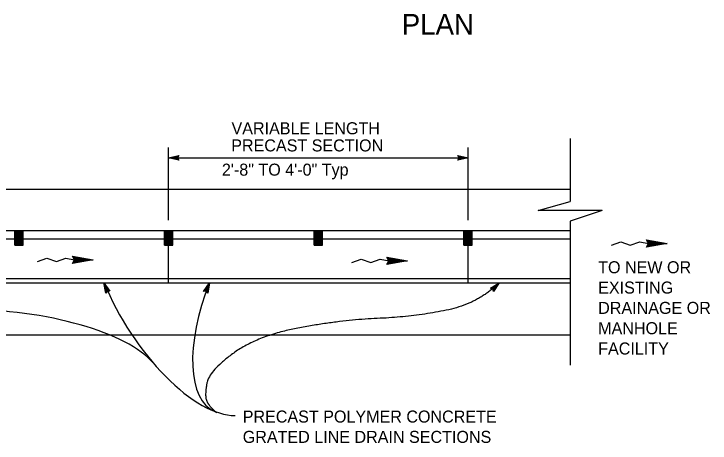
# Model space of a CAD drawing. Extents: x -893 to 867, y -474 to 712.
# Drawn here: x -406.1 to -1.1, y 139.7 to 389.1 of the extents above; entities that cross this region are included whole.
import ezdxf

# ---------------------------------------------------------------- set-up
doc = ezdxf.new("R2010")
doc.units = 0
for name, color, linetype in [('56 Stage 3 Anno', 7, 'Continuous'), ('57 Undefined', 7, 'Continuous'), ('60 Nongeo Data', 7, 'Continuous')]:
    doc.layers.add(name, color=color, linetype=linetype)

msp = doc.modelspace()

# ---------------------------------------------------------------- linework, layer by layer
at = {"layer": '56 Stage 3 Anno'}
for p, q in [((-82.55, 316.74), (-82.55, 280.14)), ((-316.1, 269.21), (-316.1, 311.56)), ((-141.86, 269.21), (-141.86, 311.56)), ((-316.1, 305.51), (-310.1, 306.84)), ((-316.1, 305.51), (-141.86, 305.51)), ((-310.1, 304.17), (-316.1, 305.51)), ((-316.1, 305.51), (-316.1, 305.51)), ((-310.32, 304.53), (-314.72, 305.51)), ((-314.71, 305.52), (-310.34, 306.48)), ((-313.34, 305.51), (-310.51, 306.14)), ((-310.55, 304.89), (-313.34, 305.51)), ((-311.96, 305.51), (-310.75, 305.78)), ((-310.73, 305.24), (-311.96, 305.51)), ((-310.1, 306.84), (-310.9, 305.51)), ((-310.9, 305.51), (-310.1, 304.17)), ((-310.1, 306.84), (-310.1, 306.84)), ((-310.1, 304.17), (-310.1, 304.17)), ((-147.06, 305.51), (-147.86, 306.85)), ((-147.86, 306.85), (-147.86, 306.85)), ((-147.86, 306.85), (-141.86, 305.51)), ((-141.86, 305.51), (-147.86, 304.18)), ((-147.86, 304.18), (-147.06, 305.51)), ((-147.86, 304.18), (-147.86, 304.18)), ((-147.64, 306.5), (-143.24, 305.51)), ((-143.25, 305.51), (-147.63, 304.54)), ((-144.62, 305.52), (-147.45, 304.89)), ((-147.41, 306.14), (-144.62, 305.52)), ((-147.23, 305.79), (-146, 305.52)), ((-146, 305.52), (-147.21, 305.25)), ((-141.86, 305.51), (-141.86, 305.51)), ((-101.06, 274.78), (-82.55, 280.14)), ((-63.97, 274.78), (-101.06, 274.78)), ((-63.97, 274.78), (-82.55, 268.75)), ((-82.55, 268.75), (-82.55, 184.97)), ((-352.67, 226.86), (-353.75, 232.91)), ((-353.75, 232.91), (-353.75, 232.91)), ((-353.75, 232.91), (-350.2, 227.89)), ((-352.42, 227.19), (-353.22, 231.64)), ((-353.21, 231.63), (-350.63, 227.97)), ((-295.79, 227.82), (-292.33, 232.91)), ((-295.38, 227.89), (-292.84, 231.63)), ((-292.84, 231.61), (-293.56, 227.19)), ((-292.33, 232.91), (-293.31, 226.84)), ((-292.33, 232.91), (-292.33, 232.91)), ((-352.18, 227.55), (-352.68, 230.36)), ((-352.68, 230.36), (-351.02, 228)), ((-351.74, 228.11), (-352.67, 226.86)), ((-352.67, 226.86), (-352.67, 226.86)), ((-351.93, 227.84), (-352.15, 229.08)), ((-352.15, 229.08), (-351.44, 228.07)), ((-350.2, 227.89), (-351.74, 228.11)), ((-350.2, 227.89), (-350.2, 227.89)), ((-294.25, 228.07), (-295.79, 227.82)), ((-295.79, 227.82), (-295.79, 227.82)), ((-294.96, 227.98), (-293.35, 230.34)), ((-294.57, 228.02), (-293.86, 229.06)), ((-293.31, 226.84), (-294.25, 228.07)), ((-293.86, 229.06), (-294.06, 227.83)), ((-293.35, 230.34), (-293.81, 227.48)), ((-293.31, 226.84), (-293.31, 226.84))]:
    msp.add_line(p, q, dxfattribs=at)
msp.add_lwpolyline([(-128.88, 229.65), (-123.78, 232.91), (-127.01, 227.8), (-127.11, 228.19), (-124.74, 231.94), (-128.48, 229.56), (-128.09, 229.46), (-125.7, 230.98), (-127.21, 228.59), (-127.31, 228.99), (-126.66, 230.02), (-127.69, 229.36), (-127.39, 229.28), (-127.01, 227.8), (-127.39, 229.28)], close=True, dxfattribs=at)
for centre, major_axis, ratio, start_param, end_param in [((-310.45, 229.09), (-42.57, 70.91), 0.446947, 1.25664, 2.881263), ((-260.03, 225.56), (29.69, 67.26), 0.443916, 1.65682, 3.161466), ((-418.71, 181.45), (-98.31, 7.29), 0.358669, 3.474756, 4.91052)]:
    msp.add_ellipse(centre, major_axis=major_axis, ratio=ratio, start_param=start_param, end_param=end_param, dxfattribs=at)
msp.add_open_spline([(-123.78, 232.91), (-136.06, 220.58), (-174.13, 212.96), (-214.82, 211.3), (-264.08, 202.25), (-292.39, 181.79), (-295.25, 167.27), (-292.63, 161.09), (-288.11, 157.28)], degree=2, dxfattribs=at)
at = {"layer": '60 Nongeo Data'}
for p, q in [((-748.09, 287.36), (-82.55, 287.36)), ((-748.09, 263.16), (-82.55, 263.16)), ((-405.64, 254.69), (-405.64, 263.16)), ((-405.52, 254.69), (-405.52, 263.16)), ((-405.4, 254.69), (-405.4, 263.16)), ((-405.28, 254.69), (-405.28, 263.16)), ((-405.16, 254.69), (-405.16, 263.16)), ((-405.04, 254.69), (-405.04, 263.16)), ((-404.92, 254.69), (-404.92, 263.16)), ((-404.8, 254.69), (-404.8, 263.16)), ((-404.67, 254.69), (-404.67, 263.16)), ((-404.55, 254.69), (-404.55, 263.16)), ((-404.43, 254.69), (-404.43, 263.16)), ((-404.31, 254.69), (-404.31, 263.16)), ((-404.19, 254.69), (-404.19, 263.16)), ((-404.07, 254.69), (-404.07, 263.16)), ((-403.95, 254.69), (-403.95, 263.16)), ((-403.83, 254.69), (-403.83, 263.16)), ((-403.71, 254.69), (-403.71, 263.16)), ((-403.59, 254.69), (-403.59, 263.16)), ((-403.47, 254.69), (-403.47, 263.16)), ((-403.34, 254.69), (-403.34, 263.16)), ((-403.22, 254.69), (-403.22, 263.16)), ((-403.1, 254.69), (-403.1, 263.16)), ((-402.98, 254.69), (-402.98, 263.16)), ((-402.86, 254.69), (-402.86, 263.16)), ((-402.74, 254.69), (-402.74, 263.16)), ((-402.62, 254.69), (-402.62, 263.16)), ((-402.5, 254.69), (-402.5, 263.16)), ((-402.38, 254.69), (-402.38, 263.16)), ((-402.25, 254.69), (-402.25, 263.16)), ((-402.13, 254.69), (-402.13, 263.16)), ((-402.01, 254.69), (-402.01, 263.16)), ((-401.89, 254.69), (-401.89, 263.16)), ((-401.77, 254.69), (-401.77, 263.16)), ((-401.65, 254.69), (-401.65, 263.16)), ((-401.53, 254.69), (-401.53, 263.16)), ((-401.41, 254.69), (-401.41, 263.16)), ((-401.29, 254.69), (-401.29, 263.16)), ((-401.17, 254.69), (-401.17, 263.16)), ((-401.05, 254.69), (-401.05, 263.16)), ((-400.92, 254.69), (-400.92, 263.16)), ((-400.8, 254.69), (-400.8, 263.16)), ((-318.52, 254.69), (-318.52, 263.16)), ((-318.4, 254.69), (-318.4, 263.16)), ((-318.28, 254.69), (-318.28, 263.16)), ((-318.16, 254.69), (-318.16, 263.16)), ((-318.04, 254.69), (-318.04, 263.16)), ((-317.92, 254.69), (-317.92, 263.16)), ((-317.8, 254.69), (-317.8, 263.16)), ((-317.67, 254.69), (-317.67, 263.16)), ((-317.55, 254.69), (-317.55, 263.16)), ((-317.43, 254.69), (-317.43, 263.16)), ((-317.31, 254.69), (-317.31, 263.16)), ((-317.19, 254.69), (-317.19, 263.16)), ((-317.07, 254.69), (-317.07, 263.16)), ((-316.95, 254.69), (-316.95, 263.16)), ((-316.83, 254.69), (-316.83, 263.16)), ((-316.71, 254.69), (-316.71, 263.16)), ((-316.59, 254.69), (-316.59, 263.16)), ((-316.47, 254.69), (-316.47, 263.16)), ((-316.34, 254.69), (-316.34, 263.16)), ((-316.22, 254.69), (-316.22, 263.16)), ((-316.1, 232.91), (-316.1, 263.16)), ((-316.1, 254.69), (-316.1, 263.16)), ((-315.98, 254.69), (-315.98, 263.16)), ((-315.86, 254.69), (-315.86, 263.16)), ((-315.74, 254.69), (-315.74, 263.16)), ((-315.62, 254.69), (-315.62, 263.16)), ((-315.5, 254.69), (-315.5, 263.16)), ((-315.38, 254.69), (-315.38, 263.16)), ((-315.26, 254.69), (-315.26, 263.16)), ((-315.13, 254.69), (-315.13, 263.16)), ((-315.01, 254.69), (-315.01, 263.16)), ((-314.89, 254.69), (-314.89, 263.16)), ((-314.77, 254.69), (-314.77, 263.16)), ((-314.65, 254.69), (-314.65, 263.16)), ((-314.53, 254.69), (-314.53, 263.16)), ((-314.41, 254.69), (-314.41, 263.16)), ((-314.29, 254.69), (-314.29, 263.16)), ((-314.17, 254.69), (-314.17, 263.16)), ((-314.04, 254.69), (-314.04, 263.16)), ((-313.92, 254.69), (-313.92, 263.16)), ((-313.8, 254.69), (-313.8, 263.16)), ((-313.68, 254.69), (-313.68, 263.16)), ((-231.4, 254.69), (-231.4, 263.16)), ((-231.28, 254.69), (-231.28, 263.16)), ((-231.16, 254.69), (-231.16, 263.16)), ((-231.04, 254.69), (-231.04, 263.16)), ((-230.92, 254.69), (-230.92, 263.16)), ((-230.8, 254.69), (-230.8, 263.16)), ((-230.68, 254.69), (-230.68, 263.16)), ((-230.55, 254.69), (-230.55, 263.16)), ((-230.43, 254.69), (-230.43, 263.16)), ((-230.31, 254.69), (-230.31, 263.16)), ((-230.19, 254.69), (-230.19, 263.16)), ((-230.07, 254.69), (-230.07, 263.16)), ((-229.95, 254.69), (-229.95, 263.16)), ((-229.83, 254.69), (-229.83, 263.16)), ((-229.71, 254.69), (-229.71, 263.16)), ((-229.59, 254.69), (-229.59, 263.16)), ((-229.47, 254.69), (-229.47, 263.16)), ((-229.34, 254.69), (-229.34, 263.16)), ((-229.22, 254.69), (-229.22, 263.16)), ((-229.1, 254.69), (-229.1, 263.16)), ((-228.98, 254.69), (-228.98, 263.16)), ((-228.86, 254.69), (-228.86, 263.16)), ((-228.74, 254.69), (-228.74, 263.16)), ((-228.62, 254.69), (-228.62, 263.16)), ((-228.5, 254.69), (-228.5, 263.16)), ((-228.38, 254.69), (-228.38, 263.16)), ((-228.26, 254.69), (-228.26, 263.16)), ((-228.13, 254.69), (-228.13, 263.16)), ((-228.01, 254.69), (-228.01, 263.16)), ((-227.89, 254.69), (-227.89, 263.16)), ((-227.77, 254.69), (-227.77, 263.16)), ((-227.65, 254.69), (-227.65, 263.16)), ((-227.53, 254.69), (-227.53, 263.16)), ((-227.41, 254.69), (-227.41, 263.16)), ((-227.29, 254.69), (-227.29, 263.16)), ((-227.17, 254.69), (-227.17, 263.16)), ((-227.04, 254.69), (-227.04, 263.16)), ((-226.92, 254.69), (-226.92, 263.16)), ((-226.8, 254.69), (-226.8, 263.16)), ((-226.68, 254.69), (-226.68, 263.16)), ((-226.56, 254.69), (-226.56, 263.16)), ((-144.28, 254.69), (-144.28, 263.16)), ((-144.16, 254.69), (-144.16, 263.16)), ((-144.04, 254.69), (-144.04, 263.16)), ((-143.92, 254.69), (-143.92, 263.16)), ((-143.8, 254.69), (-143.8, 263.16)), ((-143.68, 254.69), (-143.68, 263.16)), ((-143.55, 254.69), (-143.55, 263.16)), ((-143.43, 254.69), (-143.43, 263.16)), ((-143.31, 254.69), (-143.31, 263.16)), ((-143.19, 254.69), (-143.19, 263.16)), ((-143.07, 254.69), (-143.07, 263.16)), ((-142.95, 254.69), (-142.95, 263.16)), ((-142.83, 254.69), (-142.83, 263.16)), ((-142.71, 254.69), (-142.71, 263.16)), ((-142.59, 254.69), (-142.59, 263.16)), ((-142.47, 254.69), (-142.47, 263.16)), ((-142.34, 254.69), (-142.34, 263.16)), ((-142.22, 254.69), (-142.22, 263.16)), ((-142.1, 254.69), (-142.1, 263.16)), ((-141.98, 254.69), (-141.98, 263.16)), ((-141.86, 232.91), (-141.86, 263.16)), ((-141.86, 254.69), (-141.86, 263.16)), ((-141.74, 254.69), (-141.74, 263.16)), ((-141.62, 254.69), (-141.62, 263.16)), ((-141.5, 254.69), (-141.5, 263.16)), ((-141.38, 254.69), (-141.38, 263.16)), ((-141.26, 254.69), (-141.26, 263.16)), ((-141.13, 254.69), (-141.13, 263.16)), ((-141.01, 254.69), (-141.01, 263.16)), ((-140.89, 254.69), (-140.89, 263.16)), ((-140.77, 254.69), (-140.77, 263.16)), ((-140.65, 254.69), (-140.65, 263.16)), ((-140.53, 254.69), (-140.53, 263.16)), ((-140.41, 254.69), (-140.41, 263.16)), ((-140.29, 254.69), (-140.29, 263.16)), ((-140.17, 254.69), (-140.17, 263.16)), ((-140.04, 254.69), (-140.04, 263.16)), ((-139.92, 254.69), (-139.92, 263.16)), ((-139.8, 254.69), (-139.8, 263.16)), ((-139.68, 254.69), (-139.68, 263.16)), ((-139.56, 254.69), (-139.56, 263.16)), ((-139.44, 254.69), (-139.44, 263.16)), ((-663.63, 258.32), (-82.55, 258.32)), ((-38.13, 257.8), (-26.12, 255.68)), ((-36.9, 255.68), (-38.13, 257.8)), ((-26.12, 255.68), (-38.13, 253.56)), ((-38.13, 253.56), (-36.9, 255.68)), ((-37.8, 257.24), (-28.99, 255.68)), ((-28.99, 255.68), (-37.8, 254.12)), ((-37.47, 256.67), (-31.84, 255.68)), ((-31.84, 255.68), (-37.47, 254.69)), ((-37.14, 256.1), (-34.76, 255.68)), ((-34.76, 255.68), (-37.14, 255.26)), ((-405.64, 254.69), (-400.8, 254.69)), ((-318.52, 254.69), (-313.68, 254.69)), ((-231.4, 254.69), (-226.56, 254.69)), ((-144.28, 254.69), (-139.44, 254.69)), ((-371.99, 248.3), (-359.98, 246.18)), ((-370.76, 246.18), (-371.99, 248.3)), ((-371.66, 247.74), (-362.85, 246.18)), ((-371.33, 247.17), (-365.7, 246.18)), ((-189.11, 247.77), (-177.1, 245.65)), ((-187.88, 245.65), (-189.11, 247.77)), ((-188.78, 247.21), (-179.97, 245.65)), ((-359.98, 246.18), (-371.99, 244.06)), ((-371.99, 244.06), (-370.76, 246.18)), ((-362.85, 246.18), (-371.66, 244.62)), ((-365.7, 246.18), (-371.33, 245.19)), ((-371, 246.6), (-368.62, 246.18)), ((-368.62, 246.18), (-371, 245.76)), ((-177.1, 245.65), (-189.11, 243.53)), ((-189.11, 243.53), (-187.88, 245.65)), ((-179.97, 245.65), (-188.78, 244.09)), ((-188.45, 246.64), (-182.82, 245.65)), ((-182.82, 245.65), (-188.45, 244.66)), ((-188.12, 246.07), (-185.74, 245.65)), ((-185.74, 245.65), (-188.12, 245.23)), ((-663.63, 235.33), (-82.55, 235.33)), ((-664.59, 232.91), (-82.55, 232.91)), ((-687.58, 202.66), (-82.55, 202.66))]:
    msp.add_line(p, q, dxfattribs=at)
for points in [[(-58.52, 254.69), (-53.02, 256.67), (-47.52, 254.69), (-42.02, 256.67), (-36.9, 255.68), (-26.12, 255.68)], [(-392.38, 245.19), (-386.88, 247.17), (-381.38, 245.19), (-375.88, 247.17), (-370.76, 246.18), (-359.98, 246.18)], [(-209.5, 244.66), (-204, 246.64), (-198.5, 244.66), (-193, 246.64), (-187.88, 245.65), (-177.1, 245.65)]]:
    msp.add_lwpolyline(points, dxfattribs=at)

# ---------------------------------------------------------------- texts
at = {"layer": '57 Undefined'}
for s, height, p in [('PLAN', 12, (-180.43, 377.14)), ('VARIABLE LENGTH', 7, (-279.51, 319.17)), ('PRECAST SECTION', 7, (-279.67, 309.2)), ('2\'-8" TO 4\'-0" Typ', 7, (-285.09, 295.11)), ('TO NEW OR', 7, (-66.2, 238.38)), ('EXISTING', 7, (-66.2, 226.57)), ('DRAINAGE OR', 7, (-66.2, 214.76)), ('MANHOLE', 7, (-66.2, 202.95)), ('FACILITY', 7, (-66.2, 191.14)), ('PRECAST POLYMER CONCRETE ', 7, (-272.98, 151.58)), ('GRATED LINE DRAIN SECTIONS', 7, (-272.98, 139.77))]:
    msp.add_text(s, height=height, dxfattribs=at).set_placement(p)

doc.saveas('drawing.dxf')
